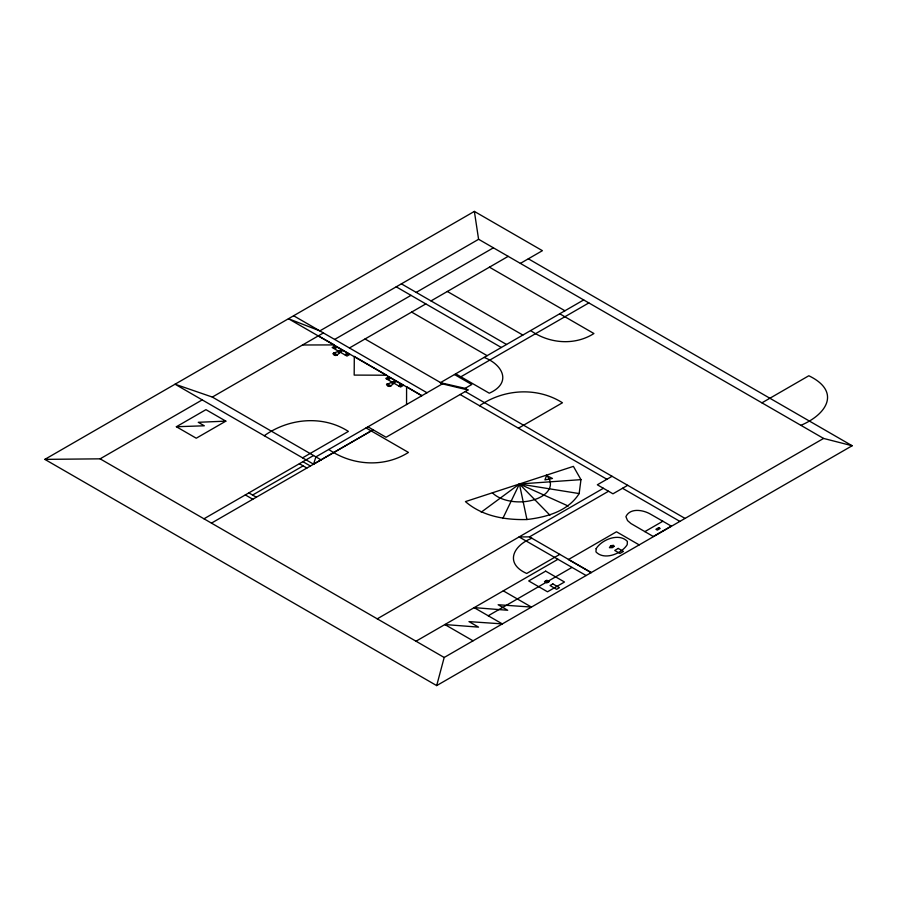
<?xml version="1.0" encoding="UTF-8"?>
<svg xmlns="http://www.w3.org/2000/svg" width="897" height="897" viewBox="0 0 897 897"><rect width="100%" height="100%" fill="white"/><g stroke="black" fill="none" stroke-linecap="round" stroke-linejoin="round"><path stroke-width="1.35" d="M406.554 404.547L406.588 386.697L421.837 395.723L288.464 318.727L319.848 330.892L478.628 239.286L823.581 438.431L852.15 445.742L436.682 685.6L44.85 459.376L474.367 211.4L542.405 250.678L520.383 263.393M579.159 493.574L580.964 479.648L573.396 466.373L465.431 501.602C482.362 516.302 505.179 520.114 526.943 519.52C546.609 517.132 567.936 511.346 579.159 493.574L519.419 483.988L481.218 512.187M436.682 685.6L444.183 657.479L823.581 438.431M321.059 459.858L212.32 397.068L175.05 384.208L313.558 464.186L315.901 456.876L442.569 383.748L365.023 338.976M502.813 518.477L519.419 483.988L580.964 479.648M44.85 459.376L100.116 458.838L202.217 399.894M212.32 397.068L323.391 332.944M176.373 426.737L205.951 409.66L225.842 421.142L196.252 438.218L176.373 426.737L204.314 425.795L198.259 422.296L225.842 421.142M334.682 339.414L411.017 295.348M416.219 292.377L493.406 247.819M333.662 348.395L336.521 346.747M341.768 349.774L332.91 353.609C335.691 358.979 339.952 351.332 343.035 350.503M349.449 347.969L425.817 303.904M431.009 300.91L508.184 256.351M345.379 355.156L348.271 353.53M264.267 435.729C288.655 418.271 322.628 414.885 348.395 431.401L302.592 457.84M387.257 379.341L390.117 377.693M395.364 380.72L386.506 384.555C389.298 389.926 393.548 382.279 396.631 381.449M203.978 518.791L313.558 455.53M367.961 426.826L386.058 437.265L467.976 389.982L442.389 383.86L440.36 382.683L583.689 299.934M252.584 495.054L303.152 465.868M459.634 377.502L588.847 302.917M211.468 523.119L373.118 429.798L313.558 464.186M440.36 382.683L465.139 388.345L471.766 384.51L454.487 374.531M479.57 405.747C503.834 388.917 537.213 386.742 562.453 402.775L518.421 428.183M612.057 476.296L597.335 484.795L612.954 493.81L627.687 485.311M377.245 618.829L603.367 488.282M586.133 575.526L519.071 536.944L529.499 536.877L608.525 491.253M761.923 402.843L808.825 375.753C841.038 391.339 827.236 414.223 800.864 425.324M531.865 538.245C513.207 545.421 504.271 563.473 526.707 573.475L559.795 554.368M416.006 641.209L557.979 559.28M488.226 615.768L571.916 567.453M644.842 531.629L662.849 521.235L671.27 526.102L653.263 536.496L630.916 523.523L627.541 520.585L625.904 516.65C630.21 507.511 643.508 509.922 650.74 514.295L662.849 521.235M302.524 344.986L334.301 344.919L318.334 335.87M444.968 624.547L478.527 627.126L468.974 621.61L502.309 623.897L474.177 607.661M474.221 607.628L507.702 610.263L498.149 604.746L531.405 607.067L503.295 590.843M526.943 519.52L519.419 483.988L568.261 506.043M528.344 258.796L852.15 445.742M489.426 267.171L564.931 310.766M559.717 313.771L593.926 333.527C574.573 345.894 549.054 343.607 530.654 330.556M447.345 291.469L522.85 335.063M401.374 283.833L506.536 344.482M396.205 286.816L501.322 347.487M411.645 312.089L487.149 355.672M484.122 357.421C503.094 364.731 512.03 383.064 489.28 393.2L455.71 373.825M465.139 388.345L467.976 389.982M465.263 391.541L685.039 518.421M460.116 394.512L606.91 479.267M622.529 488.282L679.881 521.392M293.622 315.755L426.994 392.74M338.909 351.422L332.17 347.531L335.018 345.883L349.819 354.427L346.971 356.075L340.176 352.151M392.505 382.369L385.766 378.467L388.625 376.818L403.426 385.374L400.567 387.022L393.772 383.097M338.023 351.938L339.279 352.667M391.619 382.884L392.886 383.613M639.169 544.883L616.486 531.786L568.418 559.549L591.101 572.634M366.032 427.936L408.438 452.424C384.174 467.853 352.073 465.666 328.762 449.453M529.499 536.877L591.28 572.544M302.917 461.675L310.407 466.003M299.407 463.704L306.897 468.032M248.839 492.89L256.329 497.218M245.318 494.92L252.819 499.248M444.867 624.547L473.022 640.806M100.116 458.838L444.183 657.479M519.419 483.988L549.917 515.158M474.367 211.4L478.583 239.252M546.419 475.186A31.003 17.906 0 0 1 534.668 499.573A31.003 17.906 0 0 1 492.419 492.801M354.293 356.457L354.18 375.092L386.573 375.215L354.293 356.457M596.135 548.672L595.967 551.89C604.174 560.659 621.486 553.92 627.216 544.647L627.384 541.418C619.165 532.661 601.865 539.4 596.135 548.672M546.621 475.545L544.916 479.895L552.462 478.46L546.621 475.545M548.123 581.592L546.8 582.355L545.477 581.592L546.8 580.819L548.123 581.592M549.121 581.592L546.8 582.927L544.479 581.592L546.8 580.247L549.121 581.592M387.168 383.983L387.235 384.578C389.085 387.212 394.523 386.798 387.168 383.983M333.572 353.048L333.639 353.631C335.489 356.266 340.927 355.851 333.572 353.048M610.734 546.351C609.915 549.614 615.768 544.322 610.734 546.351M614.041 546.351L612.606 547.619L609.399 547.708L610.745 545.701L613.492 545.342L614.041 546.351M336.05 347.823L335.074 347.576L336.05 347.823M346.354 353.777C344.919 354.102 347.666 354.741 346.354 353.777M389.646 378.769L388.67 378.523L389.646 378.769M399.961 384.723C398.515 385.037 401.318 385.71 399.961 384.723M401.834 384.443L398.974 386.102L401.878 384.477M545.679 571.142L528.714 580.942L547.518 591.796L564.482 582.007L545.679 571.142M552.866 583.913L550.063 585.539L556.611 589.329L559.425 587.703L552.866 583.913M618.246 548.426L614.737 550.455L619.928 553.449L623.437 551.431L618.246 548.426M658.768 527.638L655.909 529.286L657.333 530.105L660.192 528.456L658.768 527.638"/></g></svg>
